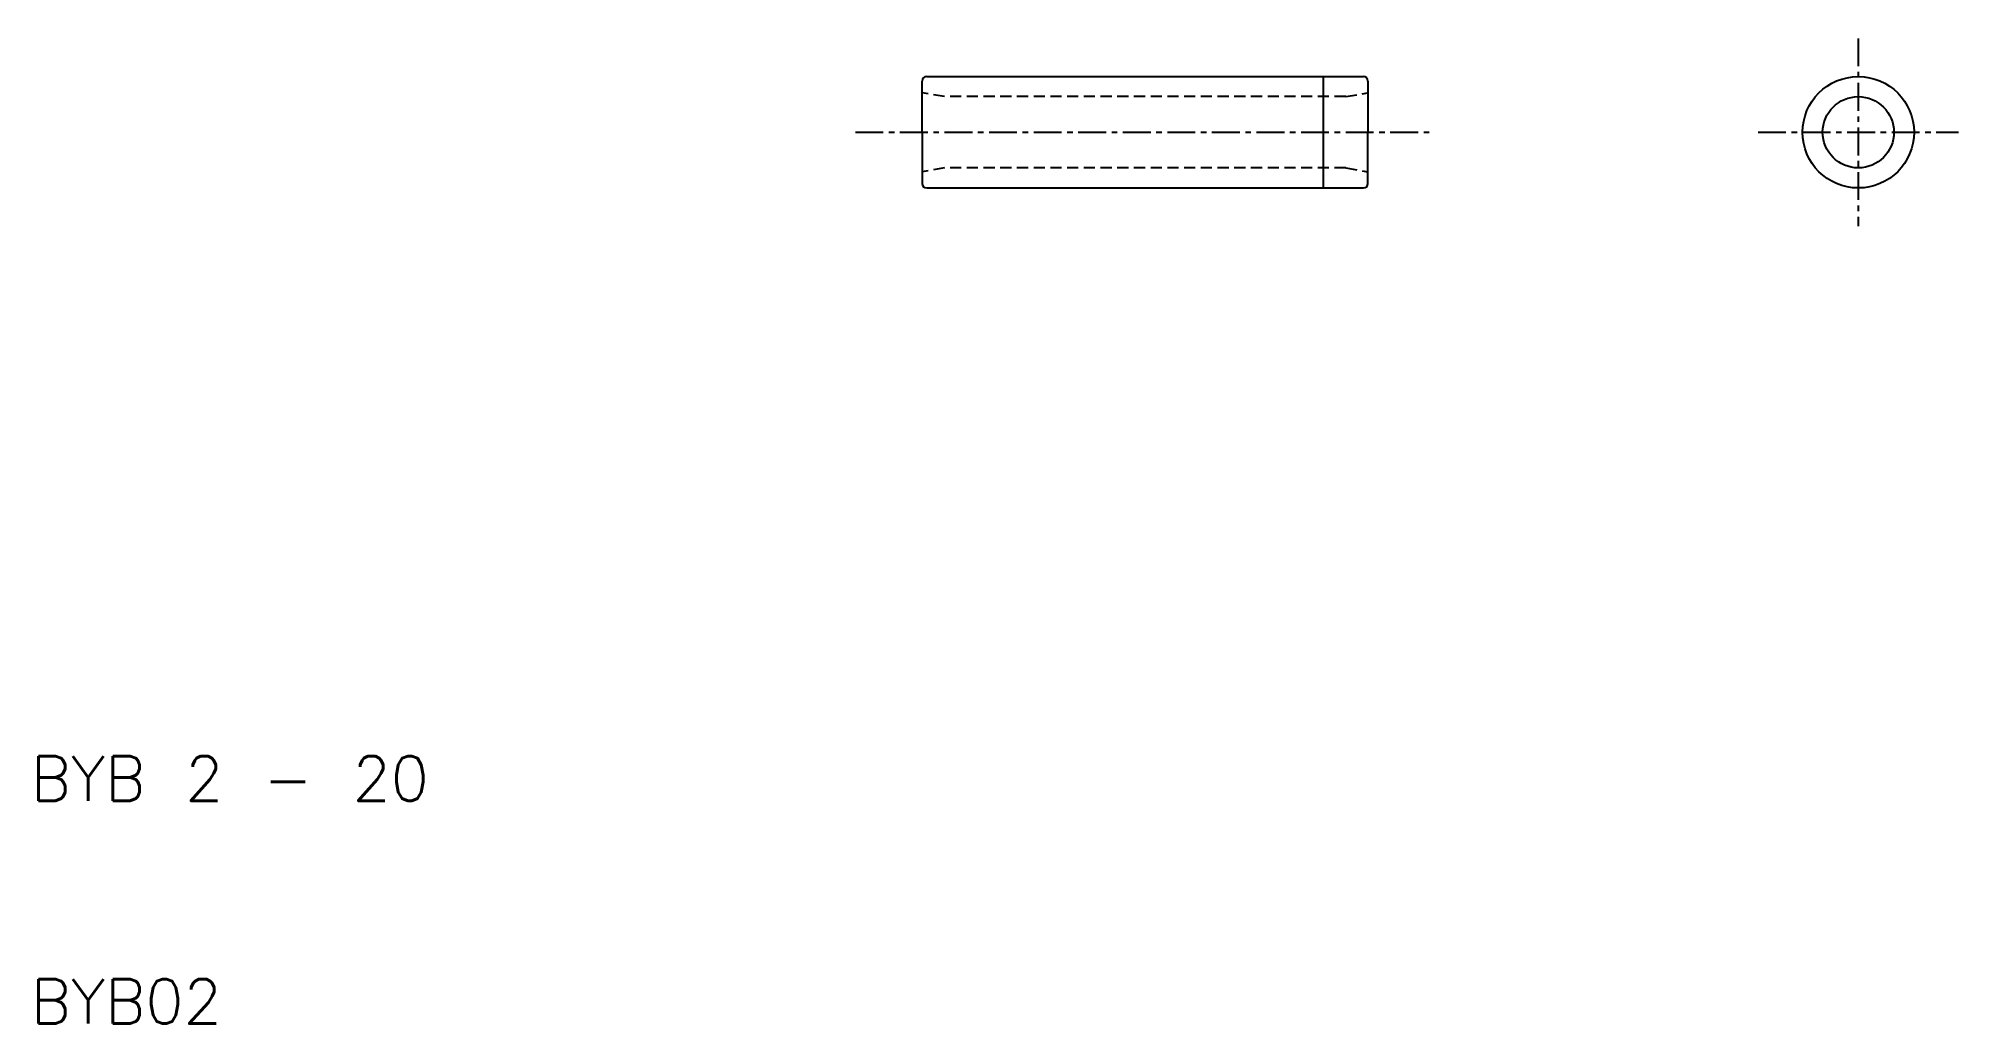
# Model space of a CAD drawing. Extents: x 10.3 to 96.5, y 10 to 54.2.
import ezdxf

# ---------------------------------------------------------------- set-up
doc = ezdxf.new("R2010")
doc.units = 0
doc.linetypes.add('CENTER', pattern=[2, 1.25, -0.25, 0.25, -0.25])
doc.linetypes.add('DASHED', pattern=[0.75, 0.5, -0.25])
doc.layers.get('0').update_dxf_attribs({"linetype": 'CONTINUOUS'})
doc.layers.add('CENTER', color=1, linetype='CENTER')
doc.styles.get("Standard").update_dxf_attribs({"font": 'txt.shx', "bigfont": 'bigfont.shx'})

msp = doc.modelspace()

# ---------------------------------------------------------------- linework, layer by layer
at = {"color": 7, "linetype": 'CONTINUOUS'}
for p, q in [((50, 50), (50, 52.3)), ((50.2, 52.5), (69.8, 52.5)), ((68, 47.5), (68, 52.5)), ((70, 52.3), (70, 50)), ((50, 50), (50, 47.7)), ((70, 47.7), (70, 50)), ((50.2, 47.5), (69.8, 47.5))]:
    msp.add_line(p, q, dxfattribs=at)
at = {"color": 3, "linetype": 'DASHED'}
for p, q in [((51, 51.6), (50, 51.776)), ((69, 51.6), (70, 51.776)), ((69, 51.6), (51, 51.6)), ((51, 48.4), (50, 48.224)), ((69, 48.4), (51, 48.4)), ((69, 48.4), (70, 48.224))]:
    msp.add_line(p, q, dxfattribs=at)
at = {"color": 7, "linetype": 'CONTINUOUS'}
for radius in [2.5, 1.6]:
    msp.add_circle((92, 50), radius, dxfattribs=at)
for centre, start, end in [((50.2, 52.3), 90, 180), ((69.8, 52.3), 0, 90), ((50.2, 47.7), 180, 270), ((69.8, 47.7), 270, 0)]:
    msp.add_arc(centre, 0.2, start, end, dxfattribs=at)
at = {"layer": 'CENTER', "color": 1, "linetype": 'CENTER'}
for p, q in [((92, 54.213), (92, 45.787)), ((47, 50), (73, 50)), ((87.5, 50), (96.5, 50))]:
    msp.add_line(p, q, dxfattribs=at)

# ---------------------------------------------------------------- texts
at = {"color": 7, "linetype": 'CONTINUOUS'}
for s, p in [('BYB 2 - 20', (10, 20)), ('BYB02', (10, 10))]:
    msp.add_text(s, height=2, dxfattribs=at).set_placement(p)

doc.saveas('drawing.dxf')
